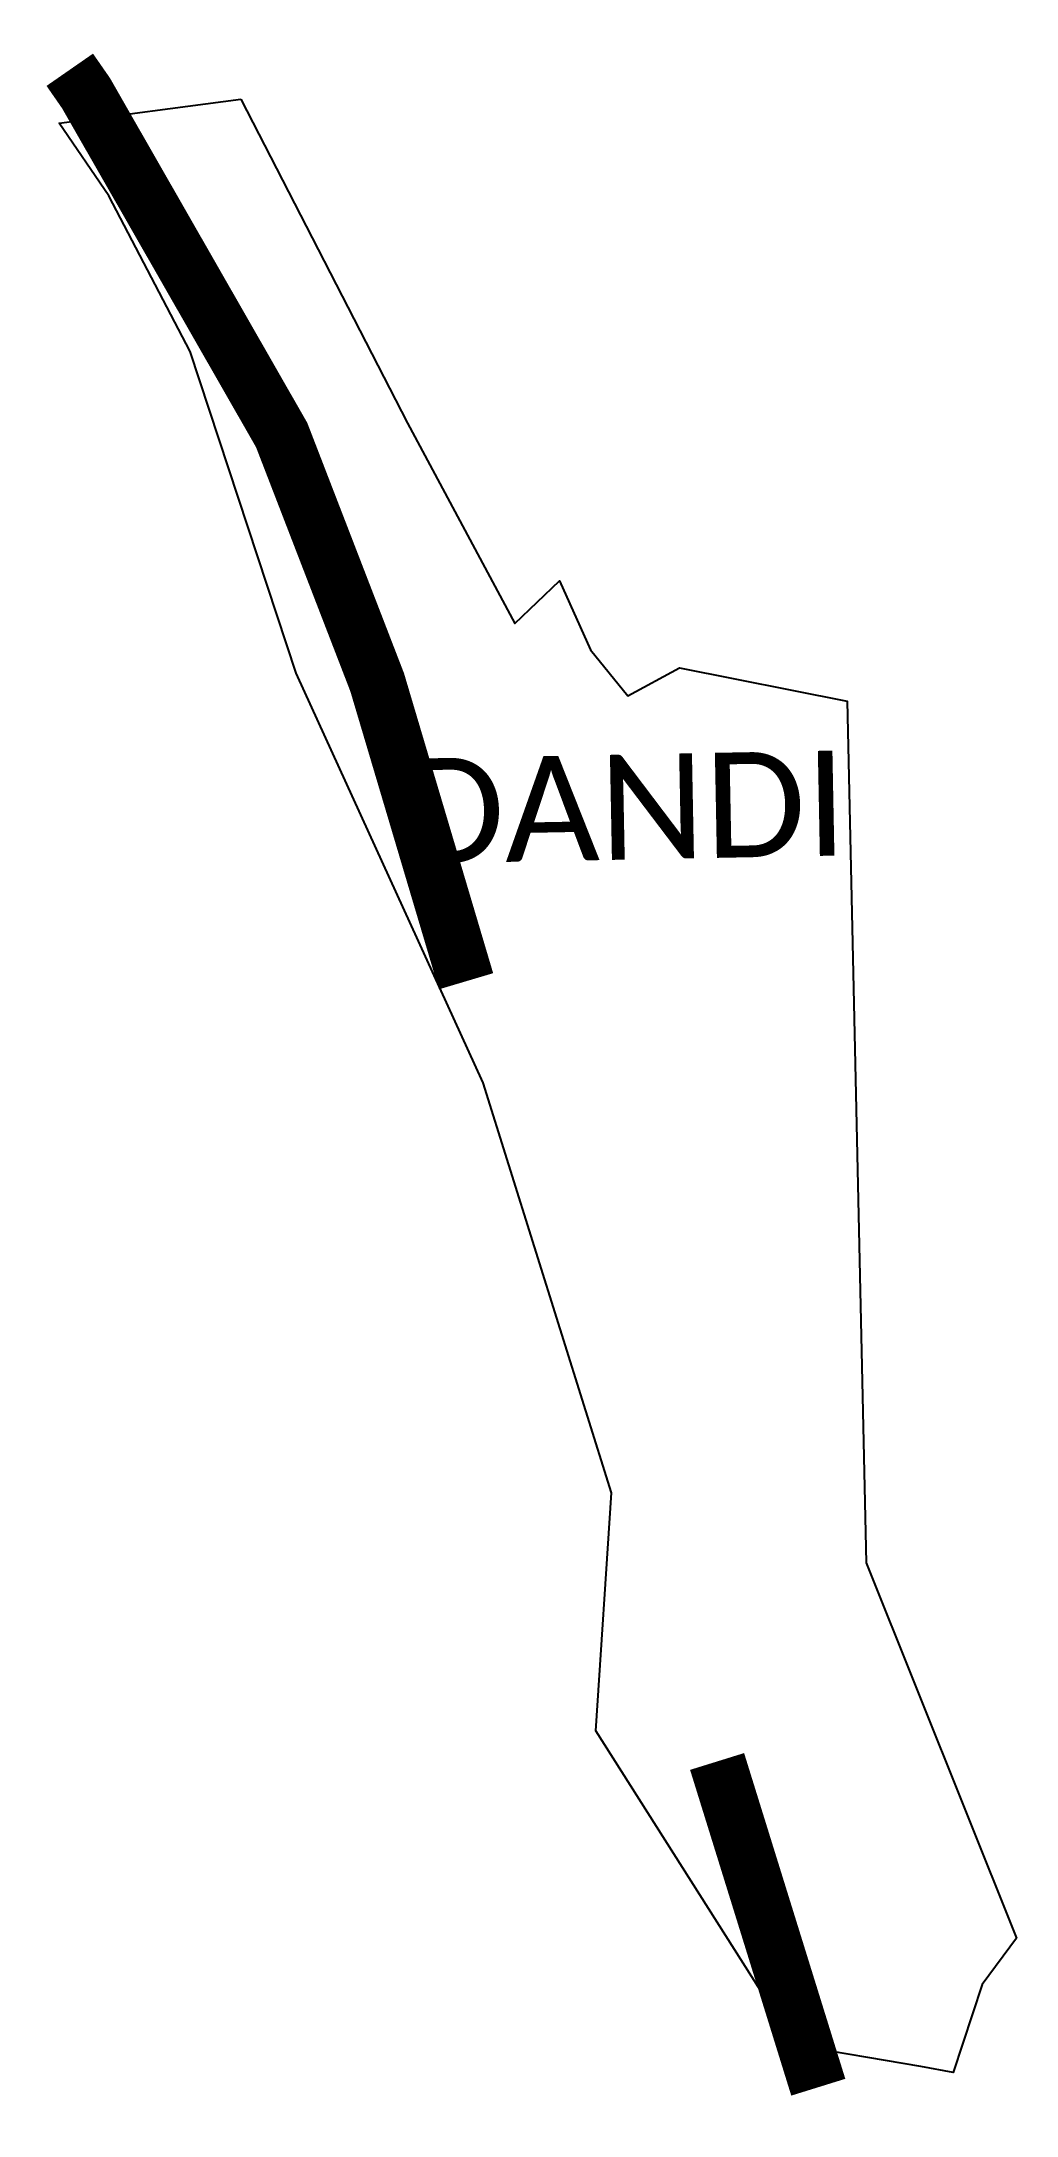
# Model space of a CAD drawing. Header units: metres. Extents: x 257135 to 257997, y 2190077 to 2191910.
import ezdxf

# ---------------------------------------------------------------- set-up
doc = ezdxf.new("R2010")
doc.units = ezdxf.units.M
doc.header["$MEASUREMENT"] = 0
for name, color, linetype in [('UNPROTECTED', 130, 'Continuous'), ('UNPROTECTED DUE TO CREEK', 150, 'Continuous'), ('village', 3, 'Continuous'), ('VILLAGE NAME', 250, 'Continuous')]:
    doc.layers.add(name, color=color, linetype=linetype)
doc.styles.get("Standard").update_dxf_attribs({"font": 'arial.ttf'})

msp = doc.modelspace()

# ---------------------------------------------------------------- linework, layer by layer
at = {"layer": 'UNPROTECTED', "flags": 128}
msp.add_lwpolyline([(257160.3, 2191884.7, 50, 50, 0), (257174.6, 2191864.1, 50, 50, 0), (257347.5, 2191562, 50, 50, 0), (257431.9, 2191343.5, 50, 50, 0), (257510.4, 2191079.4, 0, 0, 0)], format="xyseb", dxfattribs=at)
at = {"layer": 'UNPROTECTED DUE TO CREEK', "const_width": 50, "flags": 128}
msp.add_lwpolyline([(257732.2, 2190390.1), (257821.6, 2190102.3)], dxfattribs=at)
at = {"layer": 'village'}
msp.add_lwpolyline([(257311.3, 2191858.7), (257458.6, 2191572.4)], dxfattribs=at)
for points in [[(257638.8, 2190627.5, 0), (257525.4, 2190989.8, 0), (257360.3, 2191351.7, 0), (257266.6, 2191635.9, 0), (257194.9, 2191773.2, 0), (257150.8, 2191837.4, 0), (257311.3, 2191858.7, 0)], [(257458.6, 2191572.4, 0), (257553.6, 2191395.4, 0), (257593.1, 2191433.1, 0), (257620.4, 2191372.2, 0), (257653.3, 2191331.5, 0), (257698.9, 2191356.2, 0), (257847, 2191326.8, 0), (257864, 2190565.6, 0), (257996.7, 2190234, 0), (257966.4, 2190193.1, 0), (257940.8, 2190115.2, 0), (257912.3, 2190120.5, 0), (257801.3, 2190139.5, 0), (257625.2, 2190417.1, 0), (257638.8, 2190627.5, 0)]]:
    msp.add_polyline3d(points, dxfattribs=at)

# ---------------------------------------------------------------- texts
at = {"layer": 'VILLAGE NAME', "insert": (257454.4, 2191275.9), "char_height": 92.815, "attachment_point": 1, "rotation": 1.1028}
msp.add_mtext_dynamic_manual_height_columns('{\\fCalibri|b0|i0|c0|p34;DANDI}', width=620.426, gutter_width=464.1, heights=[0], dxfattribs=at)

doc.saveas('drawing.dxf')
